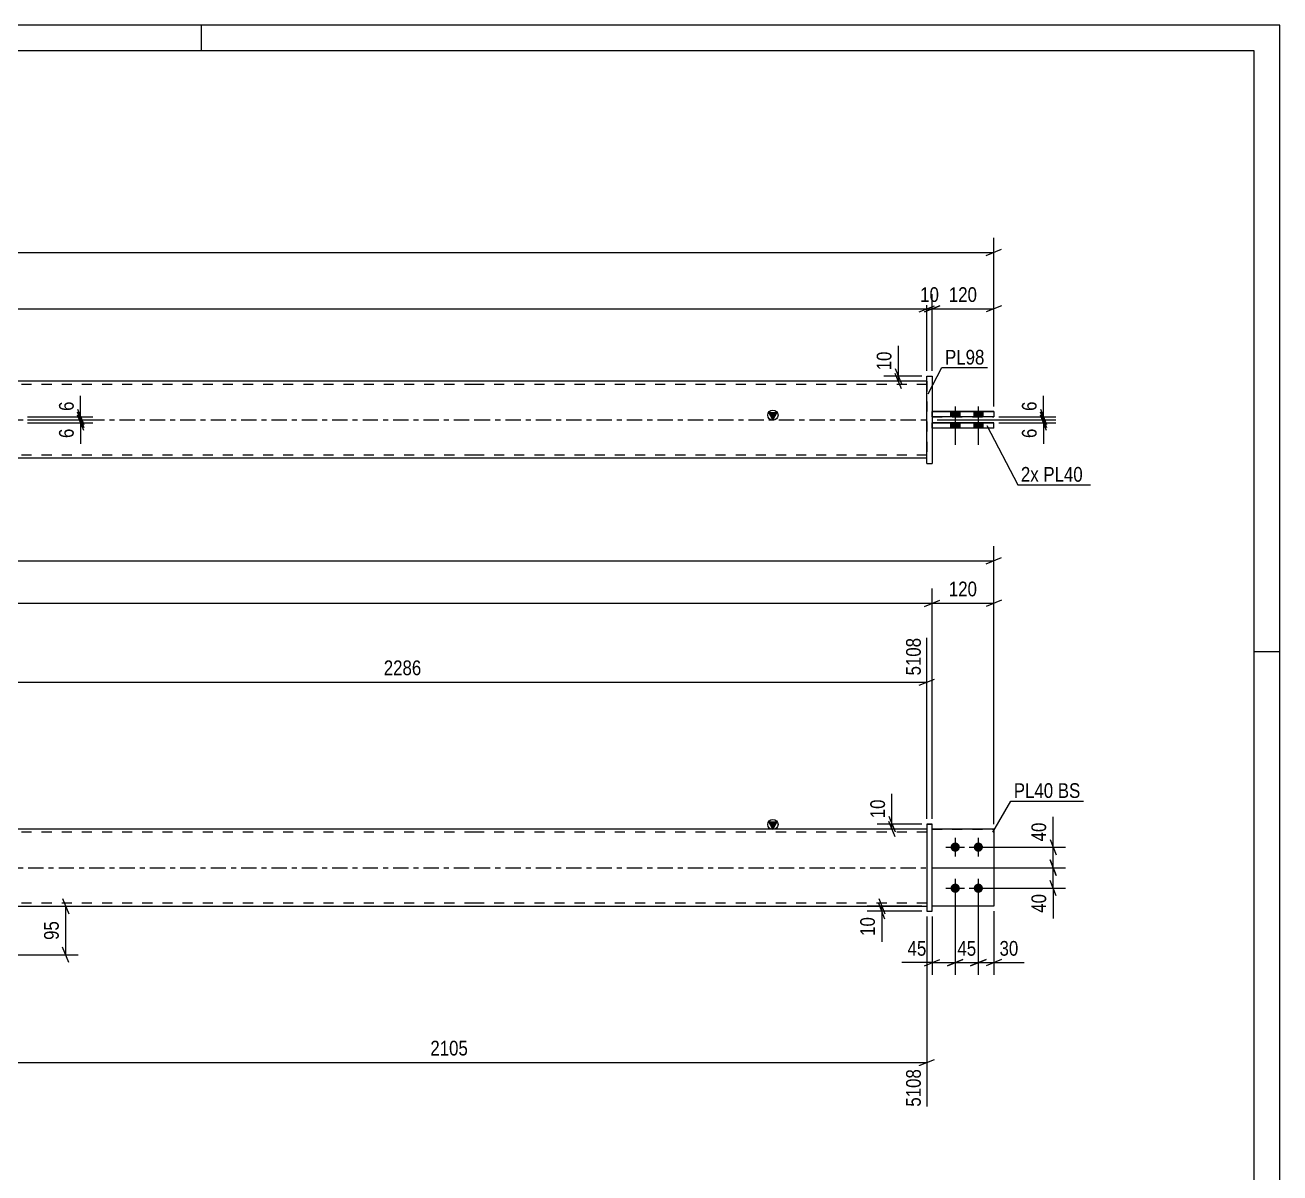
# Model space of a CAD drawing. Header units: millimetres. Extents: x 0 to 594, y 0 to 420.
# Drawn here: x 349.7 to 594, y 196.5 to 420 of the extents above; entities that cross this region are included whole.
import ezdxf

# ---------------------------------------------------------------- set-up
doc = ezdxf.new("R2010")
doc.units = ezdxf.units.MM
doc.linetypes.add('DXK_LINE_DOT2', pattern=[3.9198, 1.9599, -1.9599])
doc.linetypes.add('DXK_LINE_DOT3', pattern=[5.9187, 2.979, -0.9799, 0.9799, -0.9799])
doc.styles.add('Arial Narrow', font='ARIALN.TTF', dxfattribs={"height": 0.2})

# ---------------------------------------------------------------- blocks, each defined once
blk = doc.blocks.new('Unknown-580611211-1130')
at = {"color": 5, "linetype": 'Continuous'}
for p, q in [((594, 420), (0, 420)), ((384, 415), (384, 420)), ((594, 0), (594, 420)), ((589, 415), (5, 415)), ((589, 5), (589, 415)), ((594, 298), (589, 298))]:
    blk.add_line(p, q, dxfattribs=at)
blk = doc.blocks.new('Part-580611211-1695 - 1673')
at = {"color": 2, "linetype": 'Continuous'}
for p, q in [((538.28, 263.45), (526.28, 263.45)), ((538.28, 263.45), (538.28, 263.45)), ((538.28, 263.45), (538.28, 248.45)), ((538.28, 248.45), (526.28, 248.45))]:
    blk.add_line(p, q, dxfattribs=at)
at = {"color": 7, "linetype": 'DXK_LINE_DOT2'}
for p, q in [((538.28, 263.45), (526.28, 263.45)), ((526.28, 263.45), (526.28, 263.45)), ((526.28, 248.45), (526.28, 263.45)), ((538.28, 263.45), (538.28, 263.45)), ((538.28, 248.45), (526.28, 248.45))]:
    blk.add_line(p, q, dxfattribs=at)
blk = doc.blocks.new('Part-580611211-1700 - 1673')
at = {"linetype": 'Continuous'}
blk.add_hatch(color=2, dxfattribs=at).paths.add_polyline_path([(495.28, 263.45), (494.48, 264.85), (496.08, 264.85)])
at = {"color": 2, "linetype": 'Continuous'}
for p, q in [((495.28, 263.45), (494.48, 264.85)), ((494.48, 264.85), (496.08, 264.85)), ((496.08, 264.85), (495.28, 263.45)), ((437.18, 263.45), (196.42, 263.45)), ((525.28, 263.45), (437.28, 263.45)), ((196.42, 248.45), (437.18, 248.45)), ((437.28, 248.45), (525.28, 248.45))]:
    blk.add_line(p, q, dxfattribs=at)
at = {"color": 7, "linetype": 'DXK_LINE_DOT2'}
for p, q in [((437.18, 262.85), (196.42, 262.85)), ((525.28, 262.85), (437.28, 262.85)), ((525.28, 263.45), (525.28, 248.45)), ((437.18, 249.05), (196.42, 249.05)), ((525.28, 249.05), (437.28, 249.05))]:
    blk.add_line(p, q, dxfattribs=at)
at = {"color": 7, "linetype": 'DXK_LINE_DOT3'}
for p, q in [((196.42, 255.95), (437.18, 255.95)), ((437.28, 255.95), (525.28, 255.95))]:
    blk.add_line(p, q, dxfattribs=at)
at = {"color": 2, "linetype": 'Continuous'}
blk.add_circle((495.28, 264.35), 1, dxfattribs=at)
blk = doc.blocks.new('Part-580611211-1685 - 1673')
at = {"color": 2, "linetype": 'Continuous'}
for p, q in [((526.28, 264.45), (525.28, 264.45)), ((525.28, 264.45), (525.28, 264.45)), ((525.28, 264.45), (525.28, 247.45)), ((525.28, 264.45), (526.28, 264.45)), ((526.28, 247.45), (526.28, 264.45)), ((525.28, 247.45), (526.28, 247.45))]:
    blk.add_line(p, q, dxfattribs=at)
at = {"color": 7, "linetype": 'DXK_LINE_DOT2'}
blk.add_line((525.28, 247.45), (526.28, 247.45), dxfattribs=at)
blk = doc.blocks.new('Part-580611211-1690 - 1673')
at = {"color": 7, "linetype": 'DXK_LINE_DOT2'}
for p, q in [((526.28, 263.45), (538.28, 263.45)), ((538.28, 263.45), (526.28, 263.45)), ((526.28, 263.45), (526.28, 263.45)), ((526.28, 248.45), (526.28, 263.45)), ((538.28, 263.45), (538.28, 263.45)), ((538.28, 263.45), (538.28, 248.45)), ((538.28, 248.45), (526.28, 248.45)), ((538.28, 248.45), (526.28, 248.45))]:
    blk.add_line(p, q, dxfattribs=at)
blk = doc.blocks.new('Bolt-580611211-1710 - 1673')
at = {"linetype": 'Continuous'}
for points in [[(530.78, 260.85), (530.97, 260.83), (531.15, 260.77), (531.31, 260.68), (531.45, 260.55), (531.56, 260.4), (531.64, 260.23), (531.68, 260.04), (531.68, 259.85), (531.64, 259.67), (531.56, 259.5), (531.45, 259.35), (531.31, 259.22), (531.15, 259.13), (530.97, 259.07), (530.78, 259.05), (530.6, 259.07), (530.42, 259.13), (530.26, 259.22), (530.12, 259.35), (530.01, 259.5), (529.93, 259.67), (529.89, 259.85), (529.89, 260.04), (529.93, 260.23), (530.01, 260.4), (530.12, 260.55), (530.26, 260.68), (530.42, 260.77), (530.6, 260.83)], [(535.28, 260.85), (535.47, 260.83), (535.65, 260.77), (535.81, 260.68), (535.95, 260.55), (536.06, 260.4), (536.14, 260.23), (536.18, 260.04), (536.18, 259.85), (536.14, 259.67), (536.06, 259.5), (535.95, 259.35), (535.81, 259.22), (535.65, 259.13), (535.47, 259.07), (535.28, 259.05), (535.1, 259.07), (534.92, 259.13), (534.76, 259.22), (534.62, 259.35), (534.51, 259.5), (534.43, 259.67), (534.39, 259.85), (534.39, 260.04), (534.43, 260.23), (534.51, 260.4), (534.62, 260.55), (534.76, 260.68), (534.92, 260.77), (535.1, 260.83)], [(530.78, 252.85), (530.97, 252.83), (531.15, 252.77), (531.31, 252.68), (531.45, 252.55), (531.56, 252.4), (531.64, 252.23), (531.68, 252.04), (531.68, 251.85), (531.64, 251.67), (531.56, 251.5), (531.45, 251.35), (531.31, 251.22), (531.15, 251.13), (530.97, 251.07), (530.78, 251.05), (530.6, 251.07), (530.42, 251.13), (530.26, 251.22), (530.12, 251.35), (530.01, 251.5), (529.93, 251.67), (529.89, 251.85), (529.89, 252.04), (529.93, 252.23), (530.01, 252.4), (530.12, 252.55), (530.26, 252.68), (530.42, 252.77), (530.6, 252.83)], [(535.28, 252.85), (535.47, 252.83), (535.65, 252.77), (535.81, 252.68), (535.95, 252.55), (536.06, 252.4), (536.14, 252.23), (536.18, 252.04), (536.18, 251.85), (536.14, 251.67), (536.06, 251.5), (535.95, 251.35), (535.81, 251.22), (535.65, 251.13), (535.47, 251.07), (535.28, 251.05), (535.1, 251.07), (534.92, 251.13), (534.76, 251.22), (534.62, 251.35), (534.51, 251.5), (534.43, 251.67), (534.39, 251.85), (534.39, 252.04), (534.43, 252.23), (534.51, 252.4), (534.62, 252.55), (534.76, 252.68), (534.92, 252.77), (535.1, 252.83)]]:
    blk.add_hatch(color=1, dxfattribs=at).paths.add_polyline_path(points)
at = {"color": 1, "linetype": 'Continuous'}
for p, q in [((530.78, 261.75), (530.78, 258.15)), ((535.28, 261.75), (535.28, 258.15)), ((528.98, 259.95), (532.58, 259.95)), ((533.48, 259.95), (537.08, 259.95)), ((528.98, 251.95), (532.58, 251.95)), ((530.78, 253.75), (530.78, 250.15)), ((533.48, 251.95), (537.08, 251.95)), ((535.28, 253.75), (535.28, 250.15))]:
    blk.add_line(p, q, dxfattribs=at)
blk = doc.blocks.new('Bolt-580611211-1371 - 1367')
at = {"linetype": 'Continuous'}
for points in [[(531.68, 344.76), (529.88, 344.76), (529.88, 343.76), (531.68, 343.76)], [(531.68, 344.75), (529.88, 344.75), (529.88, 343.75), (531.68, 343.75)], [(536.18, 344.76), (534.38, 344.76), (534.38, 343.76), (536.18, 343.76)], [(536.18, 344.75), (534.38, 344.75), (534.38, 343.75), (536.18, 343.75)], [(531.68, 342.56), (529.88, 342.56), (529.88, 341.56), (531.68, 341.56)], [(531.68, 342.55), (529.88, 342.55), (529.88, 341.55), (531.68, 341.55)], [(536.18, 342.56), (534.38, 342.56), (534.38, 341.56), (536.18, 341.56)], [(536.18, 342.55), (534.38, 342.55), (534.38, 341.55), (536.18, 341.55)]]:
    blk.add_hatch(color=1, dxfattribs=at).paths.add_polyline_path(points)
at = {"color": 1, "linetype": 'Continuous'}
for p, q in [((529.88, 344.76), (529.88, 343.76)), ((529.88, 344.75), (529.88, 343.75)), ((530.78, 345.76), (530.78, 338.26)), ((530.78, 345.75), (530.78, 338.25)), ((531.68, 344.76), (531.68, 343.76)), ((531.68, 344.75), (531.68, 343.75)), ((534.38, 344.76), (534.38, 343.76)), ((534.38, 344.75), (534.38, 343.75)), ((535.28, 345.76), (535.28, 338.26)), ((535.28, 345.75), (535.28, 338.25)), ((536.18, 344.76), (536.18, 343.76)), ((536.18, 344.75), (536.18, 343.75)), ((529.88, 342.56), (529.88, 341.56)), ((529.88, 342.55), (529.88, 341.55)), ((531.68, 342.56), (531.68, 341.56)), ((531.68, 342.55), (531.68, 341.55)), ((534.38, 342.56), (534.38, 341.56)), ((534.38, 342.55), (534.38, 341.55)), ((536.18, 342.56), (536.18, 341.56)), ((536.18, 342.55), (536.18, 341.55))]:
    blk.add_line(p, q, dxfattribs=at)
blk = doc.blocks.new('Part-580611211-1456 - 1367')
at = {"linetype": 'Continuous'}
blk.add_hatch(color=2, dxfattribs=at).paths.add_polyline_path([(495.28, 343.15), (494.48, 344.55), (496.08, 344.55)])
at = {"color": 2, "linetype": 'Continuous'}
for p, q in [((437.18, 350.65), (196.42, 350.65)), ((525.28, 350.65), (437.28, 350.65)), ((495.28, 343.15), (494.48, 344.55)), ((494.48, 344.55), (496.08, 344.55)), ((496.08, 344.55), (495.28, 343.15)), ((437.18, 335.65), (196.42, 335.65)), ((525.28, 335.65), (437.28, 335.65))]:
    blk.add_line(p, q, dxfattribs=at)
at = {"color": 7, "linetype": 'DXK_LINE_DOT2'}
for p, q in [((437.18, 350.05), (196.42, 350.05)), ((525.28, 350.05), (437.28, 350.05)), ((525.28, 350.65), (525.28, 335.65)), ((437.18, 336.25), (196.42, 336.25)), ((525.28, 336.25), (437.28, 336.25))]:
    blk.add_line(p, q, dxfattribs=at)
at = {"color": 7, "linetype": 'DXK_LINE_DOT3'}
for p, q in [((196.42, 343.15), (437.18, 343.15)), ((437.28, 343.15), (525.28, 343.15))]:
    blk.add_line(p, q, dxfattribs=at)
at = {"color": 2, "linetype": 'Continuous'}
blk.add_circle((495.28, 344.05), 1, dxfattribs=at)
blk = doc.blocks.new('Part-580611211-1461 - 1367')
at = {"color": 2, "linetype": 'Continuous'}
for p, q in [((538.28, 342.56), (526.28, 342.56)), ((526.28, 342.55), (538.28, 342.55)), ((538.28, 341.55), (538.28, 342.56)), ((538.28, 341.55), (526.28, 341.55))]:
    blk.add_line(p, q, dxfattribs=at)
at = {"color": 7, "linetype": 'DXK_LINE_DOT2'}
for p, q in [((526.28, 341.55), (526.28, 342.56)), ((526.28, 341.56), (538.28, 341.56))]:
    blk.add_line(p, q, dxfattribs=at)
blk = doc.blocks.new('Part-580611211-1433 - 1367')
at = {"color": 2, "linetype": 'Continuous'}
for p, q in [((525.28, 351.66), (525.28, 351.65)), ((525.28, 351.65), (525.28, 351.66)), ((525.28, 351.66), (526.28, 351.66)), ((525.28, 334.65), (525.28, 351.65)), ((525.28, 351.65), (526.28, 351.65)), ((526.28, 351.65), (526.28, 351.66)), ((526.28, 351.66), (526.28, 351.65)), ((526.28, 351.65), (526.28, 334.65)), ((525.28, 334.65), (526.28, 334.65))]:
    blk.add_line(p, q, dxfattribs=at)
at = {"color": 7, "linetype": 'DXK_LINE_DOT2'}
for p, q in [((525.28, 334.66), (526.28, 334.66)), ((526.28, 334.66), (526.28, 334.65))]:
    blk.add_line(p, q, dxfattribs=at)
blk = doc.blocks.new('Part-580611211-1466 - 1367')
at = {"color": 2, "linetype": 'Continuous'}
for p, q in [((538.28, 344.76), (526.28, 344.76)), ((526.28, 344.75), (538.28, 344.75)), ((538.28, 344.76), (538.28, 343.75)), ((538.28, 343.75), (526.28, 343.75))]:
    blk.add_line(p, q, dxfattribs=at)
at = {"color": 7, "linetype": 'DXK_LINE_DOT2'}
for p, q in [((526.28, 343.75), (526.28, 344.76)), ((526.28, 343.76), (538.28, 343.76))]:
    blk.add_line(p, q, dxfattribs=at)
blk = doc.blocks.new('StraightDimension-580611211-1936 - 1673')
at = {"color": 7, "linetype": 'Continuous'}
for p, q in [((515.89, 249.95), (517.09, 246.95)), ((524.28, 248.45), (513.64, 248.45)), ((524.28, 247.45), (513.64, 247.45)), ((517.09, 245.95), (515.89, 248.95)), ((516.49, 247.45), (516.49, 248.45))]:
    blk.add_line(p, q, dxfattribs=at)
at = {"color": 0}
blk.add_wipeout([(515.74, 246.92), (511.54, 246.92), (511.54, 242.07), (515.74, 242.07)], dxfattribs=at)
at = {"color": 7, "linetype": 'Continuous'}
blk.add_line((516.49, 247.45), (516.49, 241.54), dxfattribs=at)
blk.add_line((516.49, 247.45), (516.49, 241.54), dxfattribs=at)
at = {"color": 3, "style": 'Arial Narrow'}
blk.add_text('10', height=2.863, rotation=90.0002, dxfattribs=at).set_placement((515.14, 242.67))
blk = doc.blocks.new('StraightDimension-580611211-1955 - 1673')
at = {"color": 7, "linetype": 'Continuous'}
for p, q in [((530.78, 250.95), (530.78, 235.06)), ((535.28, 250.95), (535.28, 235.06)), ((529.28, 236.86), (532.28, 238.06)), ((530.78, 237.46), (535.28, 237.46)), ((536.78, 238.06), (533.78, 236.86))]:
    blk.add_line(p, q, dxfattribs=at)
at = {"color": 0}
blk.add_wipeout([(535.46, 238.21), (535.46, 242.41), (530.61, 242.41), (530.61, 238.21)], dxfattribs=at)
at = {"color": 3, "style": 'Arial Narrow'}
blk.add_text('45', height=2.863, dxfattribs=at).set_placement((531.21, 238.81))
blk = doc.blocks.new('StraightDimension-580611211-2017 - 1673')
at = {"color": 7, "linetype": 'Continuous'}
for p, q in [((549.24, 257.45), (550.44, 254.45)), ((526.28, 255.95), (552.24, 255.95)), ((549.84, 251.95), (549.84, 255.95)), ((536.28, 251.95), (552.24, 251.95)), ((550.44, 250.45), (549.24, 253.45))]:
    blk.add_line(p, q, dxfattribs=at)
at = {"color": 0}
blk.add_wipeout([(549.09, 251.42), (544.89, 251.42), (544.89, 246.57), (549.09, 246.57)], dxfattribs=at)
at = {"color": 7, "linetype": 'Continuous'}
blk.add_line((549.84, 251.95), (549.84, 246.04), dxfattribs=at)
blk.add_line((549.84, 251.95), (549.84, 246.04), dxfattribs=at)
at = {"color": 3, "style": 'Arial Narrow'}
blk.add_text('40', height=2.863, rotation=90.0002, dxfattribs=at).set_placement((548.49, 247.17))
blk = doc.blocks.new('StraightDimension-580611211-2031 - 1673')
at = {"color": 7, "linetype": 'Continuous'}
for p, q in [((524.28, 264.45), (515.61, 264.45)), ((517.86, 265.95), (519.06, 262.95)), ((519.06, 261.95), (517.86, 264.95)), ((518.46, 263.45), (518.46, 264.45)), ((524.28, 263.45), (515.61, 263.45))]:
    blk.add_line(p, q, dxfattribs=at)
at = {"color": 0}
blk.add_wipeout([(517.71, 269.83), (513.51, 269.83), (513.51, 264.97), (517.71, 264.97)], dxfattribs=at)
at = {"color": 7, "linetype": 'Continuous'}
blk.add_line((518.46, 264.45), (518.46, 270.35), dxfattribs=at)
blk.add_line((518.46, 264.45), (518.46, 270.35), dxfattribs=at)
at = {"color": 3, "style": 'Arial Narrow'}
blk.add_text('10', height=2.863, rotation=90.0002, dxfattribs=at).set_placement((517.11, 265.57))
blk = doc.blocks.new('StraightDimension-580611211-1760 - 1673')
at = {"color": 7, "linetype": 'Continuous'}
for p, q in [((321.07, 264.45), (321.07, 300.7)), ((525.28, 265.45), (525.28, 300.7)), ((322.57, 292.68), (319.57, 291.48)), ((321.07, 292.08), (525.28, 292.08)), ((523.78, 291.48), (526.78, 292.68))]:
    blk.add_line(p, q, dxfattribs=at)
at = {"color": 0, "linetype": 'Continuous'}
blk.add_wipeout([(524.68, 301.3), (520.48, 301.3), (520.48, 292.78), (524.68, 292.78)], dxfattribs=at)
at = {"color": 0}
blk.add_wipeout([(427.43, 292.83), (427.43, 297.03), (418.92, 297.03), (418.92, 292.83)], dxfattribs=at)
at = {"color": 3, "linetype": 'Continuous', "style": 'Arial Narrow'}
blk.add_text('5108', height=2.863, rotation=90.0002, dxfattribs=at).set_placement((524.08, 293.38))
at = {"color": 3, "style": 'Arial Narrow'}
blk.add_text('2286', height=2.863, dxfattribs=at).set_placement((419.52, 293.43))
blk = doc.blocks.new('StraightDimension-580611211-2040 - 1673')
at = {"color": 7, "linetype": 'Continuous'}
for p, q in [((524.78, 306.83), (527.78, 308.03)), ((526.28, 265.45), (526.28, 310.28)), ((539.78, 308.03), (536.78, 306.83)), ((538.28, 264.45), (538.28, 310.28)), ((526.28, 307.43), (538.28, 307.43))]:
    blk.add_line(p, q, dxfattribs=at)
at = {"color": 0}
blk.add_wipeout([(535.63, 308.18), (535.63, 312.38), (528.94, 312.38), (528.94, 308.18)], dxfattribs=at)
at = {"color": 3, "style": 'Arial Narrow'}
blk.add_text('120', height=2.863, dxfattribs=at).set_placement((529.54, 308.78))
blk = doc.blocks.new('StraightDimension-580611211-1945 - 1673')
at = {"color": 7, "linetype": 'Continuous'}
for p, q in [((530.78, 250.95), (530.78, 235.06)), ((526.28, 246.45), (526.28, 235.06)), ((524.78, 236.86), (527.78, 238.06)), ((526.28, 237.46), (530.78, 237.46)), ((532.28, 238.06), (529.28, 236.86))]:
    blk.add_line(p, q, dxfattribs=at)
at = {"color": 0}
blk.add_wipeout([(525.76, 238.21), (525.76, 242.41), (520.9, 242.41), (520.9, 238.21)], dxfattribs=at)
at = {"color": 7, "linetype": 'Continuous'}
blk.add_line((526.28, 237.46), (520.38, 237.46), dxfattribs=at)
blk.add_line((526.28, 237.46), (520.38, 237.46), dxfattribs=at)
at = {"color": 3, "style": 'Arial Narrow'}
blk.add_text('45', height=2.863, dxfattribs=at).set_placement((521.5, 238.81))
blk = doc.blocks.new('StraightDimension-580611211-1746 - 1673')
at = {"color": 7, "linetype": 'Continuous'}
for p, q in [((538.28, 264.45), (538.28, 318.57)), ((95.32, 315.72), (538.28, 315.72)), ((536.78, 315.12), (539.78, 316.32))]:
    blk.add_line(p, q, dxfattribs=at)
blk = doc.blocks.new('StraightDimension-580611211-2050 - 1673')
at = {"color": 7, "linetype": 'Continuous'}
for p, q in [((524.78, 306.83), (527.78, 308.03)), ((526.28, 265.45), (526.28, 310.28)), ((107.32, 307.43), (526.28, 307.43))]:
    blk.add_line(p, q, dxfattribs=at)
blk = doc.blocks.new('StraightDimension-580611211-1838 - 1673')
at = {"color": 7, "linetype": 'Continuous'}
for p, q in [((339.22, 247.45), (339.22, 200.72)), ((525.28, 246.45), (525.28, 209.42)), ((340.72, 218.63), (337.72, 217.43)), ((339.22, 218.03), (525.28, 218.03)), ((523.78, 217.43), (526.78, 218.63))]:
    blk.add_line(p, q, dxfattribs=at)
at = {"color": 0}
blk.add_wipeout([(436.51, 218.78), (436.51, 222.98), (427.99, 222.98), (427.99, 218.78)], dxfattribs=at)
at = {"color": 0, "linetype": 'Continuous'}
blk.add_wipeout([(524.68, 217.33), (520.48, 217.33), (520.48, 208.82), (524.68, 208.82)], dxfattribs=at)
at = {"color": 3, "style": 'Arial Narrow'}
blk.add_text('2105', height=2.863, dxfattribs=at).set_placement((428.59, 219.38))
at = {"color": 3, "linetype": 'Continuous', "style": 'Arial Narrow'}
blk.add_text('5108', height=2.863, rotation=90.0002, dxfattribs=at).set_placement((524.08, 209.42))
blk = doc.blocks.new('StraightDimension-580611211-1965 - 1673')
at = {"color": 7, "linetype": 'Continuous'}
for p, q in [((535.28, 250.95), (535.28, 235.06)), ((538.28, 247.45), (538.28, 235.06)), ((533.78, 236.86), (536.78, 238.06)), ((535.28, 237.46), (538.28, 237.46)), ((539.78, 238.06), (536.78, 236.86))]:
    blk.add_line(p, q, dxfattribs=at)
at = {"color": 0}
blk.add_wipeout([(543.67, 238.21), (543.67, 242.41), (538.81, 242.41), (538.81, 238.21)], dxfattribs=at)
at = {"color": 7, "linetype": 'Continuous'}
blk.add_line((538.28, 237.46), (544.19, 237.46), dxfattribs=at)
blk.add_line((538.28, 237.46), (544.19, 237.46), dxfattribs=at)
at = {"color": 3, "style": 'Arial Narrow'}
blk.add_text('30', height=2.863, dxfattribs=at).set_placement((539.41, 238.81))
blk = doc.blocks.new('StraightDimension-580611211-1993 - 1673')
at = {"color": 7, "linetype": 'Continuous'}
for p, q in [((356.99, 249.95), (358.19, 246.95)), ((348.73, 248.45), (359.99, 248.45)), ((357.59, 238.97), (357.59, 248.45)), ((358.19, 237.47), (356.99, 240.47)), ((344.62, 238.97), (359.99, 238.97))]:
    blk.add_line(p, q, dxfattribs=at)
at = {"color": 0}
blk.add_wipeout([(356.84, 246.14), (352.64, 246.14), (352.64, 241.28), (356.84, 241.28)], dxfattribs=at)
at = {"color": 3, "style": 'Arial Narrow'}
blk.add_text('95', height=2.863, rotation=90.0002, dxfattribs=at).set_placement((356.24, 241.88))
blk = doc.blocks.new('StraightDimension-580611211-2004 - 1673')
at = {"color": 7, "linetype": 'Continuous'}
for p, q in [((549.24, 261.45), (550.44, 258.45)), ((536.28, 259.95), (552.24, 259.95)), ((549.84, 255.95), (549.84, 259.95)), ((550.44, 254.45), (549.24, 257.45)), ((526.28, 255.95), (552.24, 255.95))]:
    blk.add_line(p, q, dxfattribs=at)
at = {"color": 0}
blk.add_wipeout([(549.09, 265.33), (544.89, 265.33), (544.89, 260.47), (549.09, 260.47)], dxfattribs=at)
at = {"color": 7, "linetype": 'Continuous'}
blk.add_line((549.84, 259.95), (549.84, 265.85), dxfattribs=at)
blk.add_line((549.84, 259.95), (549.84, 265.85), dxfattribs=at)
at = {"color": 3, "style": 'Arial Narrow'}
blk.add_text('40', height=2.863, rotation=90.0002, dxfattribs=at).set_placement((548.49, 261.07))
blk = doc.blocks.new('StraightDimension-580611211-1540 - 1367')
at = {"color": 7, "linetype": 'Continuous'}
for p, q in [((359.9, 345.25), (361.1, 342.25)), ((361.1, 341.65), (359.9, 344.65)), ((350.18, 343.75), (362.9, 343.75)), ((350.18, 343.15), (362.9, 343.15)), ((360.5, 343.15), (360.5, 343.75))]:
    blk.add_line(p, q, dxfattribs=at)
at = {"color": 0}
blk.add_wipeout([(359.75, 347.31), (355.55, 347.31), (355.55, 344.28), (359.75, 344.28)], dxfattribs=at)
at = {"color": 7, "linetype": 'Continuous'}
blk.add_line((360.5, 343.75), (360.5, 347.83), dxfattribs=at)
blk.add_line((360.5, 343.75), (360.5, 347.83), dxfattribs=at)
at = {"color": 3, "style": 'Arial Narrow'}
blk.add_text('6', height=2.86, rotation=90.0002, dxfattribs=at).set_placement((359.15, 344.88))
blk = doc.blocks.new('StraightDimension-580611211-1536 - 1367')
at = {"color": 7, "linetype": 'Continuous'}
for p, q in [((359.9, 344.65), (361.1, 341.65)), ((350.18, 343.15), (362.9, 343.15)), ((350.18, 342.55), (362.9, 342.55)), ((361.1, 341.05), (359.9, 344.05)), ((360.5, 342.55), (360.5, 343.15))]:
    blk.add_line(p, q, dxfattribs=at)
at = {"color": 0}
blk.add_wipeout([(359.75, 342.03), (355.55, 342.03), (355.55, 339), (359.75, 339)], dxfattribs=at)
at = {"color": 7, "linetype": 'Continuous'}
blk.add_line((360.5, 342.55), (360.5, 338.48), dxfattribs=at)
blk.add_line((360.5, 342.55), (360.5, 338.48), dxfattribs=at)
at = {"color": 3, "style": 'Arial Narrow'}
blk.add_text('6', height=2.86, rotation=90.0002, dxfattribs=at).set_placement((359.15, 339.6))
blk = doc.blocks.new('StraightDimension-580611211-1545 - 1367')
at = {"color": 7, "linetype": 'Continuous'}
for p, q in [((536.78, 375.15), (539.78, 376.35)), ((538.28, 345.75), (538.28, 378.6)), ((95.32, 375.75), (538.28, 375.75))]:
    blk.add_line(p, q, dxfattribs=at)
blk = doc.blocks.new('StraightDimension-580611211-1576 - 1367')
at = {"color": 7, "linetype": 'Continuous'}
for p, q in [((525.28, 352.66), (525.28, 367.6)), ((108.32, 364.75), (525.28, 364.75)), ((523.78, 364.15), (526.78, 365.35))]:
    blk.add_line(p, q, dxfattribs=at)
blk = doc.blocks.new('StraightDimension-580611211-1586 - 1367')
at = {"color": 7, "linetype": 'Continuous'}
for p, q in [((525.28, 352.66), (525.28, 367.6)), ((526.28, 352.66), (526.28, 367.6)), ((523.78, 364.15), (526.78, 365.35)), ((527.78, 365.35), (524.78, 364.15)), ((525.28, 364.75), (526.28, 364.75))]:
    blk.add_line(p, q, dxfattribs=at)
at = {"color": 0}
blk.add_wipeout([(528.21, 365.5), (528.21, 369.7), (523.36, 369.7), (523.36, 365.5)], dxfattribs=at)
at = {"color": 3, "style": 'Arial Narrow'}
blk.add_text('10', height=2.863, dxfattribs=at).set_placement((523.96, 366.1))
blk = doc.blocks.new('StraightDimension-580611211-1596 - 1367')
at = {"color": 7, "linetype": 'Continuous'}
for p, q in [((526.28, 352.66), (526.28, 367.6)), ((538.28, 345.75), (538.28, 367.6)), ((524.78, 364.15), (527.78, 365.35)), ((526.28, 364.75), (538.28, 364.75)), ((539.78, 365.35), (536.78, 364.15))]:
    blk.add_line(p, q, dxfattribs=at)
at = {"color": 0}
blk.add_wipeout([(535.63, 365.5), (535.63, 369.7), (528.94, 369.7), (528.94, 365.5)], dxfattribs=at)
at = {"color": 3, "style": 'Arial Narrow'}
blk.add_text('120', height=2.863, dxfattribs=at).set_placement((529.54, 366.1))
blk = doc.blocks.new('StraightDimension-580611211-1607 - 1367')
at = {"color": 7, "linetype": 'Continuous'}
for p, q in [((519.11, 353.16), (520.31, 350.16)), ((520.31, 349.15), (519.11, 352.15)), ((524.28, 351.66), (516.86, 351.66)), ((524.28, 350.65), (516.86, 350.65)), ((519.71, 350.65), (519.71, 351.66))]:
    blk.add_line(p, q, dxfattribs=at)
at = {"color": 0}
blk.add_wipeout([(518.96, 357.04), (514.76, 357.04), (514.76, 352.18), (518.96, 352.18)], dxfattribs=at)
at = {"color": 7, "linetype": 'Continuous'}
blk.add_line((519.71, 351.66), (519.71, 357.56), dxfattribs=at)
blk.add_line((519.71, 351.66), (519.71, 357.56), dxfattribs=at)
at = {"color": 3, "style": 'Arial Narrow'}
blk.add_text('10', height=2.863, rotation=90.0002, dxfattribs=at).set_placement((518.36, 352.78))
blk = doc.blocks.new('StraightDimension-580611211-1618 - 1367')
at = {"color": 7, "linetype": 'Continuous'}
for p, q in [((547.38, 344.65), (548.58, 341.65)), ((527.28, 343.15), (550.38, 343.15)), ((539.28, 342.55), (550.38, 342.55)), ((548.58, 341.05), (547.38, 344.05)), ((547.98, 342.55), (547.98, 343.15))]:
    blk.add_line(p, q, dxfattribs=at)
at = {"color": 0}
blk.add_wipeout([(547.23, 342.03), (543.03, 342.03), (543.03, 339), (547.23, 339)], dxfattribs=at)
at = {"color": 7, "linetype": 'Continuous'}
blk.add_line((547.98, 342.55), (547.98, 338.48), dxfattribs=at)
blk.add_line((547.98, 342.55), (547.98, 338.48), dxfattribs=at)
at = {"color": 3, "style": 'Arial Narrow'}
blk.add_text('6', height=2.86, rotation=90.0002, dxfattribs=at).set_placement((546.63, 339.6))
blk = doc.blocks.new('StraightDimension-580611211-1627 - 1367')
at = {"color": 7, "linetype": 'Continuous'}
for p, q in [((547.38, 345.25), (548.58, 342.25)), ((548.58, 341.65), (547.38, 344.65)), ((527.28, 343.15), (550.38, 343.15)), ((539.28, 343.75), (550.38, 343.75)), ((547.98, 343.15), (547.98, 343.75))]:
    blk.add_line(p, q, dxfattribs=at)
at = {"color": 0}
blk.add_wipeout([(547.23, 347.31), (543.03, 347.31), (543.03, 344.28), (547.23, 344.28)], dxfattribs=at)
at = {"color": 7, "linetype": 'Continuous'}
blk.add_line((547.98, 343.75), (547.98, 347.83), dxfattribs=at)
blk.add_line((547.98, 343.75), (547.98, 347.83), dxfattribs=at)
at = {"color": 3, "style": 'Arial Narrow'}
blk.add_text('6', height=2.86, rotation=90.0002, dxfattribs=at).set_placement((546.63, 344.88))
blk = doc.blocks.new('MarkSet-580611211-2083 - 1673')
at = {"color": 0}
blk.add_wipeout([(549.86, 269.53), (549.86, 272.53), (542.19, 272.53), (542.19, 269.53)], dxfattribs=at)
blk.add_wipeout([(549.86, 269.53), (549.86, 272.53), (542.19, 272.53), (542.19, 269.53)], dxfattribs=at)
at = {"color": 30, "linetype": 'Continuous'}
blk.add_line((538.09, 262.87), (541.59, 268.93), dxfattribs=at)
at = {"color": 0}
blk.add_wipeout([(555.15, 269.53), (555.15, 272.53), (550.76, 272.53), (550.76, 269.53)], dxfattribs=at)
blk.add_wipeout([(555.15, 269.53), (555.15, 272.53), (550.76, 272.53), (550.76, 269.53)], dxfattribs=at)
at = {"color": 30, "linetype": 'Continuous'}
blk.add_line((541.59, 268.93), (555.75, 268.93), dxfattribs=at)
at = {"color": 3, "style": 'Arial Narrow'}
for s, p in [('PL40', (542.19, 269.53)), ('BS', (550.76, 269.53))]:
    blk.add_text(s, height=2.863, dxfattribs=at).set_placement(p)
blk = doc.blocks.new('MarkSet-580611211-1658 - 1367')
at = {"color": 0}
blk.add_wipeout([(547.04, 331.1), (547.04, 334.1), (543.57, 334.1), (543.57, 331.1)], dxfattribs=at)
blk.add_wipeout([(547.04, 331.1), (547.04, 334.1), (543.57, 334.1), (543.57, 331.1)], dxfattribs=at)
at = {"color": 30, "linetype": 'Continuous'}
blk.add_line((536.94, 342.06), (542.97, 330.5), dxfattribs=at)
at = {"color": 0}
blk.add_wipeout([(555.62, 331.1), (555.62, 334.1), (547.94, 334.1), (547.94, 331.1)], dxfattribs=at)
blk.add_wipeout([(555.62, 331.1), (555.62, 334.1), (547.94, 334.1), (547.94, 331.1)], dxfattribs=at)
at = {"color": 30, "linetype": 'Continuous'}
blk.add_line((542.97, 330.5), (557.12, 330.5), dxfattribs=at)
at = {"color": 3, "style": 'Arial Narrow'}
for s, p in [('2x', (543.57, 331.1)), ('PL40', (547.94, 331.1))]:
    blk.add_text(s, height=2.863, dxfattribs=at).set_placement(p)
blk = doc.blocks.new('Mark-580611211-1429 - 1367')
at = {"color": 0}
blk.add_wipeout([(536.48, 353.91), (536.48, 356.91), (528.8, 356.91), (528.8, 353.91)], dxfattribs=at)
blk.add_wipeout([(536.48, 353.91), (536.48, 356.91), (528.8, 356.91), (528.8, 353.91)], dxfattribs=at)
at = {"color": 30, "linetype": 'Continuous'}
for p, q in [((525.51, 348.23), (528.2, 353.31)), ((528.2, 353.31), (537.08, 353.31))]:
    blk.add_line(p, q, dxfattribs=at)
at = {"color": 3, "style": 'Arial Narrow'}
blk.add_text('PL98', height=2.863, dxfattribs=at).set_placement((528.8, 353.91))

msp = doc.modelspace()

# ---------------------------------------------------------------- block references
for name in ['Unknown-580611211-1130', 'Part-580611211-1456 - 1367', 'Part-580611211-1433 - 1367', 'Part-580611211-1466 - 1367', 'Bolt-580611211-1371 - 1367', 'Part-580611211-1461 - 1367', 'Part-580611211-1700 - 1673', 'Part-580611211-1685 - 1673', 'Part-580611211-1695 - 1673', 'Part-580611211-1690 - 1673', 'Bolt-580611211-1710 - 1673']:
    msp.add_blockref(name, (0, 0))

# ---------------------------------------------------------------- next in the draw order: block references
for name in ['StraightDimension-580611211-1540 - 1367', 'StraightDimension-580611211-2031 - 1673', 'StraightDimension-580611211-1936 - 1673', 'StraightDimension-580611211-1955 - 1673']:
    msp.add_blockref(name, (0, 0))

# ---------------------------------------------------------------- next in the draw order: block references
for name in ['StraightDimension-580611211-1536 - 1367', 'StraightDimension-580611211-1760 - 1673', 'StraightDimension-580611211-2017 - 1673']:
    msp.add_blockref(name, (0, 0))

# ---------------------------------------------------------------- next in the draw order: block references
for name in ['StraightDimension-580611211-1545 - 1367', 'StraightDimension-580611211-2040 - 1673', 'StraightDimension-580611211-1945 - 1673', 'StraightDimension-580611211-1965 - 1673']:
    msp.add_blockref(name, (0, 0))

# ---------------------------------------------------------------- next in the draw order: block references
for name in ['StraightDimension-580611211-1576 - 1367', 'StraightDimension-580611211-1746 - 1673', 'StraightDimension-580611211-1838 - 1673']:
    msp.add_blockref(name, (0, 0))

# ---------------------------------------------------------------- next in the draw order: block references
for name in ['StraightDimension-580611211-1586 - 1367', 'StraightDimension-580611211-2050 - 1673', 'StraightDimension-580611211-1993 - 1673']:
    msp.add_blockref(name, (0, 0))

# ---------------------------------------------------------------- next in the draw order: block references
for name in ['StraightDimension-580611211-1596 - 1367', 'StraightDimension-580611211-2004 - 1673']:
    msp.add_blockref(name, (0, 0))

# ---------------------------------------------------------------- next in the draw order: block references
for name in ['StraightDimension-580611211-1607 - 1367', 'StraightDimension-580611211-1618 - 1367', 'MarkSet-580611211-2083 - 1673']:
    msp.add_blockref(name, (0, 0))

# ---------------------------------------------------------------- next in the draw order: block references
msp.add_blockref('StraightDimension-580611211-1627 - 1367', (0, 0))

# ---------------------------------------------------------------- next in the draw order: block references
for name in ['Mark-580611211-1429 - 1367', 'MarkSet-580611211-1658 - 1367']:
    msp.add_blockref(name, (0, 0))

doc.saveas('drawing.dxf')
